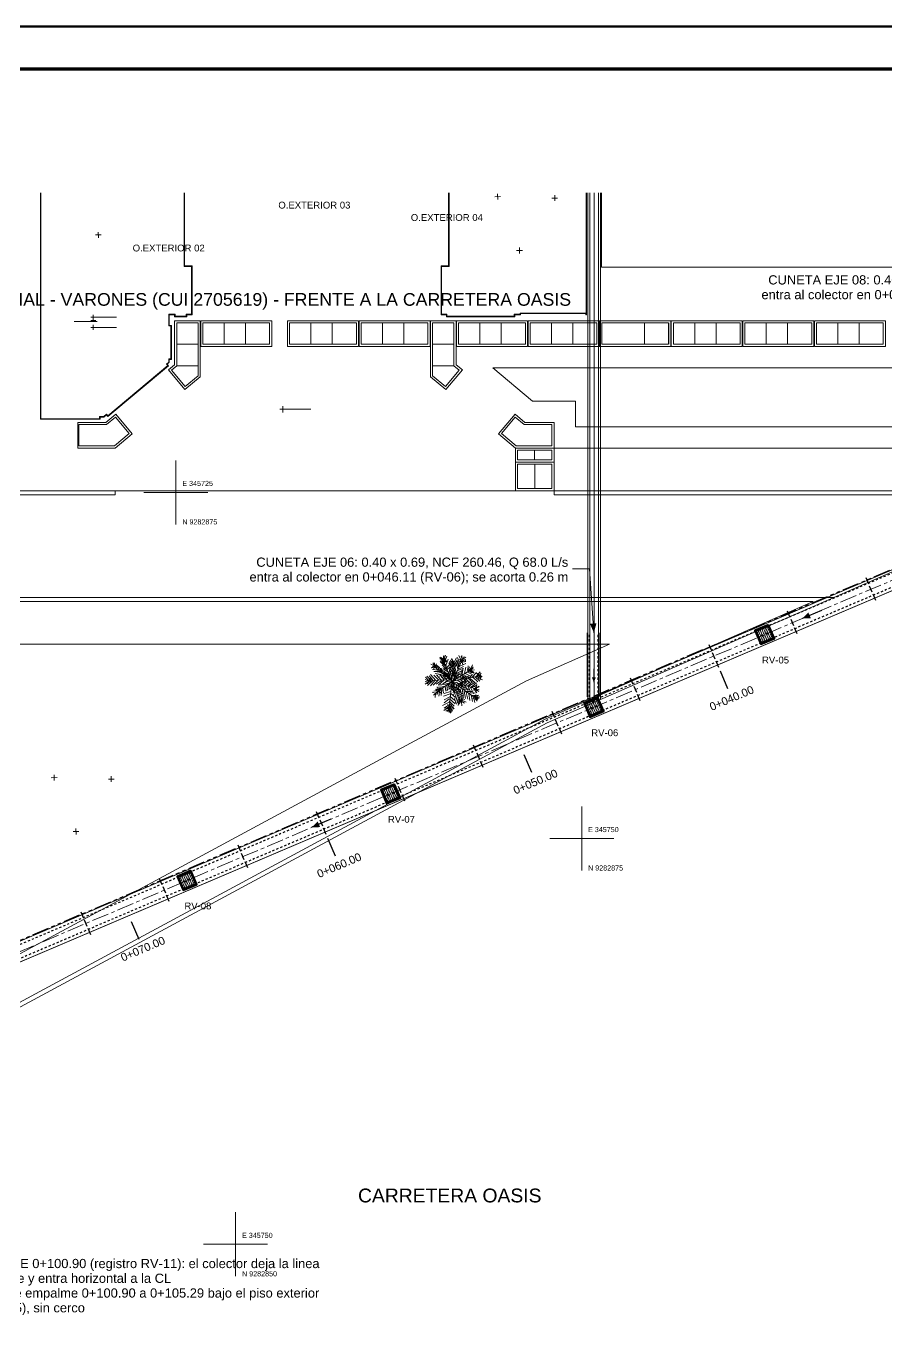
# Model space of a CAD drawing. Header units: metres. Extents: x 349122 to 349453, y 9281252 to 9281971.
# Drawn here: x 349192 to 349232.3, y 9281908.8 to 9281970.6 of the extents above; entities that cross this region are included whole.
import ezdxf
from ezdxf.enums import TextEntityAlignment as Align

# ---------------------------------------------------------------- set-up
doc = ezdxf.new("R2010")
doc.units = ezdxf.units.M
doc.header["$LTSCALE"] = 0.25
for name, pattern in [('CENTER', [5.08, 3.175, -0.635, 0.635, -0.635]), ('DASHED', [1.524, 1.27, -0.254]), ('HIDDEN', [0.375, 0.25, -0.125]), ('PHANTOM', [6.35, 3.175, -0.635, 0.635, -0.635, 0.635, -0.635])]:
    doc.linetypes.add(name, pattern=pattern)
for name, color, linetype, lineweight in [('ARQ-BASE', 8, 'CONTINUOUS', 13), ('ARQ-TEXTO', 8, 'CONTINUOUS', 13), ('CONCRETO', 250, 'CONTINUOUS', 50), ('CONCRETO-OCULTO', 8, 'HIDDEN', 25), ('CUNETA', 3, 'CONTINUOUS', 35), ('EJE-COLECTOR', 1, 'CENTER', 18), ('GRILLA', 9, 'CONTINUOUS', 13), ('LLAMADAS', 30, 'CONTINUOUS', 18), ('MARCO', 7, 'CONTINUOUS', 50), ('MARCO-METALICO', 32, 'CONTINUOUS', 40), ('REGISTRO', 32, 'CONTINUOUS', 35), ('REGISTRO-TAPA', 30, 'CONTINUOUS', 18)]:
    doc.layers.add(name, color=color, linetype=linetype, lineweight=lineweight)
for name, color, linetype in [('CUNETA-OCULTA', 3, 'HIDDEN'), ('FLUJO', 150, 'CONTINUOUS'), ('JUNTAS', 8, 'DASHED'), ('LINDERO', 6, 'PHANTOM'), ('PROGRESIVAS', 5, 'CONTINUOUS'), ('TEXTOS', 7, 'CONTINUOUS')]:
    doc.layers.add(name, color=color, linetype=linetype)
doc.styles.get("Standard").update_dxf_attribs({"font": 'arial.ttf'})

# ---------------------------------------------------------------- blocks, each defined once
blk = doc.blocks.new('REGISTRO-PLANTA')
at = {"layer": 'MARCO-METALICO'}
blk.add_lwpolyline([(-0.35, -0.35), (0.35, -0.35), (0.35, 0.35), (-0.35, 0.35)], close=True, dxfattribs=at)
for centre in [(-0.12, 0), (0.12, 0)]:
    blk.add_circle(centre, 0.015, dxfattribs=at)
at = {"layer": 'REGISTRO'}
blk.add_lwpolyline([(-0.3, -0.3), (0.3, -0.3), (0.3, 0.3), (-0.3, 0.3)], close=True, dxfattribs=at)
at = {"layer": 'REGISTRO-TAPA'}
for p, q in [((-0.29, 0.2765), (-0.2765, 0.29)), ((-0.29, 0.1632), (-0.1632, 0.29)), ((-0.29, 0.0499), (-0.0499, 0.29)), ((-0.29, -0.0634), (0.0634, 0.29)), ((-0.29, -0.1767), (0.1767, 0.29)), ((-0.29, -0.29), (0.29, 0.29)), ((-0.1767, -0.29), (0.29, 0.1767)), ((-0.0634, -0.29), (0.29, 0.0634)), ((0.0499, -0.29), (0.29, -0.0499)), ((0.1632, -0.29), (0.29, -0.1632)), ((0.2765, -0.29), (0.29, -0.2765))]:
    blk.add_line(p, q, dxfattribs=at)
blk = doc.blocks.new('SIMB-FLECHA')
at = {"layer": 'FLUJO'}
blk.add_lwpolyline([(-4, 0), (4, 0)], dxfattribs=at)
blk.add_solid([(4, 0), (1, 1.2), (1, -1.2)], dxfattribs=at)

msp = doc.modelspace()

# ---------------------------------------------------------------- linework, layer by layer
at = {"layer": 'ARQ-BASE'}
for points in [[(349192.657, 9281962.79), (349192.657, 9281952.174)], [(349192.683, 9281962.79), (349192.683, 9281952.2)], [(349199.39, 9281959.339), (349199.39, 9281962.79)], [(349199.415, 9281959.364), (349199.415, 9281962.79)], [(349211.792, 9281959.365), (349211.792, 9281962.79)], [(349211.818, 9281959.34), (349211.818, 9281962.79)], [(349213.957, 9281962.604), (349214.226, 9281962.609)], [(349214.089, 9281962.741), (349214.094, 9281962.472)], [(349216.633, 9281962.539), (349216.902, 9281962.544)], [(349216.765, 9281962.676), (349216.77, 9281962.407)], [(349218.237, 9281962.79), (349218.237, 9281957.15)], [(349218.263, 9281962.79), (349218.263, 9281957.075)], [(349218.312, 9281962.79), (349218.312, 9281938.903)], [(349218.412, 9281962.79), (349218.412, 9281938.817)], [(349218.608, 9281962.79), (349218.612, 9281938.904)], [(349218.812, 9281962.79), (349218.812, 9281938.992)], [(349218.912, 9281962.79), (349218.912, 9281939.036)], [(349218.952, 9281959.301), (349218.952, 9281962.79)], [(349195.239, 9281960.812), (349195.508, 9281960.817)], [(349195.371, 9281960.949), (349195.376, 9281960.68)], [(349214.98, 9281960.082), (349215.249, 9281960.087)], [(349215.112, 9281960.219), (349215.117, 9281959.95)], [(349199.74, 9281959.339), (349199.39, 9281959.339)], [(349199.765, 9281959.364), (349199.415, 9281959.364)], [(349199.74, 9281957.1), (349199.74, 9281959.339)], [(349199.765, 9281957.075), (349199.765, 9281959.364)], [(349211.44, 9281957.075), (349211.44, 9281959.365)], [(349211.44, 9281959.365), (349211.792, 9281959.365)], [(349211.465, 9281957.1), (349211.465, 9281959.34)], [(349211.465, 9281959.34), (349211.818, 9281959.34)], [(349242.302, 9281959.301), (349218.952, 9281959.301)], [(349195.317, 9281956.758), (349194.237, 9281956.758)], [(349195.017, 9281956.956), (349196.217, 9281956.956)], [(349195.017, 9281956.8), (349195.257, 9281956.8)], [(349195.137, 9281956.758), (349195.017, 9281956.8)], [(349195.137, 9281957.064), (349195.137, 9281956.8)], [(349195.257, 9281956.8), (349195.137, 9281956.758)], [(349198.672, 9281956.55), (349198.672, 9281957.1)], [(349198.672, 9281957.1), (349198.973, 9281957.1)], [(349198.697, 9281956.575), (349198.697, 9281957.075)], [(349198.697, 9281957.075), (349198.947, 9281957.075)], [(349198.947, 9281957.075), (349198.947, 9281956.975)], [(349198.947, 9281956.975), (349199.515, 9281956.975)], [(349200.148, 9281956.79), (349198.948, 9281956.79)], [(349198.948, 9281956.79), (349198.948, 9281954.729)], [(349198.973, 9281957.1), (349198.973, 9281957)], [(349198.973, 9281957), (349199.49, 9281957)], [(349200.048, 9281956.69), (349199.048, 9281956.69)], [(349199.048, 9281956.69), (349199.048, 9281954.682)], [(349199.49, 9281957), (349199.49, 9281957.1)], [(349199.49, 9281957.1), (349199.74, 9281957.1)], [(349199.515, 9281956.975), (349199.515, 9281957.075)], [(349199.515, 9281957.075), (349199.765, 9281957.075)], [(349200.048, 9281954.216), (349200.048, 9281956.69)], [(349200.148, 9281954.169), (349200.148, 9281956.79)], [(349203.503, 9281956.79), (349200.173, 9281956.79)], [(349200.173, 9281956.79), (349200.173, 9281955.59)], [(349203.403, 9281956.69), (349200.273, 9281956.69)], [(349200.273, 9281956.69), (349200.273, 9281955.69)], [(349201.273, 9281956.69), (349201.273, 9281955.69)], [(349202.273, 9281956.69), (349202.273, 9281955.69)], [(349203.403, 9281955.69), (349203.403, 9281956.69)], [(349203.503, 9281955.59), (349203.503, 9281956.79)], [(349207.567, 9281956.79), (349204.237, 9281956.79)], [(349204.237, 9281956.79), (349204.237, 9281955.59)], [(349207.467, 9281956.69), (349204.337, 9281956.69)], [(349204.337, 9281956.69), (349204.337, 9281955.69)], [(349205.337, 9281956.69), (349205.337, 9281955.69)], [(349206.337, 9281956.69), (349206.337, 9281955.69)], [(349207.467, 9281955.69), (349207.467, 9281956.69)], [(349207.567, 9281955.59), (349207.567, 9281956.79)], [(349210.922, 9281956.79), (349207.592, 9281956.79)], [(349207.592, 9281956.79), (349207.592, 9281955.59)], [(349210.822, 9281956.69), (349207.692, 9281956.69)], [(349207.692, 9281956.69), (349207.692, 9281955.69)], [(349208.692, 9281956.69), (349208.692, 9281955.69)], [(349209.692, 9281956.69), (349209.692, 9281955.69)], [(349210.822, 9281955.69), (349210.822, 9281956.69)], [(349210.922, 9281955.59), (349210.922, 9281956.79)], [(349210.942, 9281954.169), (349210.942, 9281956.79)], [(349210.942, 9281956.79), (349212.142, 9281956.79)], [(349211.042, 9281954.216), (349211.042, 9281956.69)], [(349211.042, 9281956.69), (349212.042, 9281956.69)], [(349211.69, 9281957.075), (349211.44, 9281957.075)], [(349211.715, 9281957.1), (349211.465, 9281957.1)], [(349211.69, 9281956.975), (349211.69, 9281957.075)], [(349214.89, 9281956.975), (349211.69, 9281956.975)], [(349211.715, 9281957), (349211.715, 9281957.1)], [(349214.865, 9281957), (349211.715, 9281957)], [(349212.042, 9281956.69), (349212.042, 9281954.682)], [(349212.142, 9281956.79), (349212.142, 9281954.729)], [(349215.492, 9281956.79), (349212.162, 9281956.79)], [(349212.162, 9281956.79), (349212.162, 9281955.59)], [(349215.392, 9281956.69), (349212.262, 9281956.69)], [(349212.262, 9281956.69), (349212.262, 9281955.69)], [(349213.262, 9281956.69), (349213.262, 9281955.69)], [(349214.262, 9281956.69), (349214.262, 9281955.69)], [(349215.14, 9281957.1), (349214.865, 9281957.1)], [(349214.865, 9281957.1), (349214.865, 9281957)], [(349215.165, 9281957.075), (349214.89, 9281957.075)], [(349214.89, 9281957.075), (349214.89, 9281956.975)], [(349218.237, 9281957.15), (349215.14, 9281957.15)], [(349215.14, 9281957.15), (349215.14, 9281957.1)], [(349218.225, 9281957.125), (349215.165, 9281957.125)], [(349215.165, 9281957.125), (349215.165, 9281957.075)], [(349215.392, 9281955.69), (349215.392, 9281956.69)], [(349215.492, 9281955.59), (349215.492, 9281956.79)], [(349218.847, 9281956.79), (349215.517, 9281956.79)], [(349215.517, 9281956.79), (349215.517, 9281955.59)], [(349218.747, 9281956.69), (349215.617, 9281956.69)], [(349215.617, 9281956.69), (349215.617, 9281955.69)], [(349216.617, 9281956.69), (349216.617, 9281955.69)], [(349217.617, 9281956.69), (349217.617, 9281955.69)], [(349218.225, 9281957.119), (349218.225, 9281957.125)], [(349218.225, 9281957.075), (349218.225, 9281957.119)], [(349218.263, 9281957.075), (349218.225, 9281957.075)], [(349218.747, 9281955.69), (349218.747, 9281956.69)], [(349218.847, 9281955.59), (349218.847, 9281956.79)], [(349222.202, 9281956.79), (349218.872, 9281956.79)], [(349218.872, 9281956.79), (349218.872, 9281955.59)], [(349222.102, 9281956.69), (349218.972, 9281956.69)], [(349218.972, 9281956.69), (349218.972, 9281955.69)], [(349220.972, 9281956.69), (349220.972, 9281955.69)], [(349222.102, 9281955.69), (349222.102, 9281956.69)], [(349222.112, 9281956.69), (349222.112, 9281955.69)], [(349222.202, 9281955.59), (349222.202, 9281956.79)], [(349225.557, 9281956.79), (349222.227, 9281956.79)], [(349222.227, 9281956.79), (349222.227, 9281955.59)], [(349225.457, 9281956.69), (349222.327, 9281956.69)], [(349222.327, 9281956.69), (349222.327, 9281955.69)], [(349223.327, 9281956.69), (349223.327, 9281955.69)], [(349224.327, 9281956.69), (349224.327, 9281955.69)], [(349225.457, 9281955.69), (349225.457, 9281956.69)], [(349225.557, 9281955.59), (349225.557, 9281956.79)], [(349228.912, 9281956.79), (349225.582, 9281956.79)], [(349225.582, 9281956.79), (349225.582, 9281955.59)], [(349228.812, 9281956.69), (349225.682, 9281956.69)], [(349225.682, 9281956.69), (349225.682, 9281955.69)], [(349226.682, 9281956.69), (349226.682, 9281955.69)], [(349227.682, 9281956.69), (349227.682, 9281955.69)], [(349228.812, 9281955.69), (349228.812, 9281956.69)], [(349228.912, 9281955.59), (349228.912, 9281956.79)], [(349232.267, 9281956.79), (349228.937, 9281956.79)], [(349228.937, 9281956.79), (349228.937, 9281955.59)], [(349232.167, 9281956.69), (349229.037, 9281956.69)], [(349229.037, 9281956.69), (349229.037, 9281955.69)], [(349230.037, 9281956.69), (349230.037, 9281955.69)], [(349231.037, 9281956.69), (349231.037, 9281955.69)], [(349232.167, 9281955.69), (349232.167, 9281956.69)], [(349232.267, 9281955.59), (349232.267, 9281956.79)], [(349195.017, 9281956.479), (349196.217, 9281956.479)], [(349195.137, 9281956.599), (349195.137, 9281956.359)], [(349198.773, 9281956.55), (349198.672, 9281956.55)], [(349198.798, 9281956.575), (349198.697, 9281956.575)], [(349198.773, 9281955.004), (349198.773, 9281956.55)], [(349198.798, 9281954.979), (349198.798, 9281956.575)], [(349199.048, 9281955.69), (349200.048, 9281955.69)], [(349200.173, 9281955.59), (349203.503, 9281955.59)], [(349200.273, 9281955.69), (349203.403, 9281955.69)], [(349204.237, 9281955.59), (349207.567, 9281955.59)], [(349204.337, 9281955.69), (349207.467, 9281955.69)], [(349207.592, 9281955.59), (349210.922, 9281955.59)], [(349207.692, 9281955.69), (349210.822, 9281955.69)], [(349212.042, 9281955.69), (349211.042, 9281955.69)], [(349212.162, 9281955.59), (349215.492, 9281955.59)], [(349212.262, 9281955.69), (349215.392, 9281955.69)], [(349215.517, 9281955.59), (349218.847, 9281955.59)], [(349215.617, 9281955.69), (349218.747, 9281955.69)], [(349218.872, 9281955.59), (349222.202, 9281955.59)], [(349218.972, 9281955.69), (349222.102, 9281955.69)], [(349222.227, 9281955.59), (349225.557, 9281955.59)], [(349222.327, 9281955.69), (349225.457, 9281955.69)], [(349225.582, 9281955.59), (349228.912, 9281955.59)], [(349225.682, 9281955.69), (349228.812, 9281955.69)], [(349228.937, 9281955.59), (349232.267, 9281955.59)], [(349229.037, 9281955.69), (349232.167, 9281955.69)], [(349198.56, 9281954.763), (349198.673, 9281954.857)], [(349198.596, 9281954.76), (349198.698, 9281954.845)], [(349198.673, 9281954.857), (349198.673, 9281955.004)], [(349198.673, 9281955.004), (349198.773, 9281955.004)], [(349198.698, 9281954.845), (349198.698, 9281954.979)], [(349198.698, 9281954.979), (349198.798, 9281954.979)], [(349195.82, 9281952.3), (349198.66, 9281954.683)], [(349195.823, 9281952.336), (349198.624, 9281954.686)], [(349198.624, 9281954.686), (349198.56, 9281954.763)], [(349198.66, 9281954.683), (349198.596, 9281954.76)], [(349198.948, 9281954.729), (349198.655, 9281954.483)], [(349198.655, 9281954.483), (349199.427, 9281953.564)], [(349199.048, 9281954.682), (349198.796, 9281954.471)], [(349198.796, 9281954.471), (349199.439, 9281953.705)], [(349199.048, 9281954.682), (349200.048, 9281954.682)], [(349199.439, 9281953.705), (349200.048, 9281954.216)], [(349212.042, 9281954.682), (349211.042, 9281954.682)], [(349211.651, 9281953.705), (349211.042, 9281954.216)], [(349212.294, 9281954.471), (349211.651, 9281953.705)], [(349212.435, 9281954.483), (349211.664, 9281953.564)], [(349212.042, 9281954.682), (349212.294, 9281954.471)], [(349212.142, 9281954.729), (349212.435, 9281954.483)], [(349213.864, 9281954.59), (349244.433, 9281954.589)], [(349215.729, 9281953.024), (349213.864, 9281954.59)], [(349199.427, 9281953.564), (349200.148, 9281954.169)], [(349211.664, 9281953.564), (349210.942, 9281954.169)], [(349217.734, 9281953.023), (349215.729, 9281953.024)], [(349217.734, 9281951.823), (349217.734, 9281953.023)], [(349195.625, 9281952.3), (349195.759, 9281952.412)], [(349195.634, 9281952.274), (349195.756, 9281952.377)], [(349196.185, 9281952.41), (349195.725, 9281952.024)], [(349195.756, 9281952.377), (349195.82, 9281952.3)], [(349195.759, 9281952.412), (349195.823, 9281952.336)], [(349196.956, 9281951.491), (349196.185, 9281952.41)], [(349203.876, 9281952.639), (349205.326, 9281952.639)], [(349204.026, 9281952.489), (349204.026, 9281952.789)], [(349214.134, 9281951.491), (349214.905, 9281952.41)], [(349214.905, 9281952.41), (349215.365, 9281952.024)], [(349192.657, 9281952.174), (349195.455, 9281952.174)], [(349192.683, 9281952.2), (349195.43, 9281952.2)], [(349195.725, 9281952.024), (349194.403, 9281952.024)], [(349194.403, 9281952.024), (349194.403, 9281950.824)], [(349195.762, 9281951.924), (349194.457, 9281951.924)], [(349194.457, 9281951.924), (349194.457, 9281950.924)], [(349195.43, 9281952.2), (349195.43, 9281952.3)], [(349195.43, 9281952.3), (349195.625, 9281952.3)], [(349195.455, 9281952.174), (349195.455, 9281952.274)], [(349195.455, 9281952.274), (349195.634, 9281952.274)], [(349196.173, 9281952.269), (349195.762, 9281951.924)], [(349196.815, 9281951.503), (349196.173, 9281952.269)], [(349214.275, 9281951.503), (349214.918, 9281952.269)], [(349214.918, 9281952.269), (349215.329, 9281951.924)], [(349215.329, 9281951.924), (349216.634, 9281951.924)], [(349215.365, 9281952.024), (349216.734, 9281952.024)], [(349216.634, 9281951.924), (349216.634, 9281950.924)], [(349216.734, 9281952.024), (349216.734, 9281950.824)], [(349238.096, 9281951.823), (349217.734, 9281951.823)], [(349196.126, 9281950.924), (349196.815, 9281951.503)], [(349196.162, 9281950.824), (349196.956, 9281951.491)], [(349214.928, 9281950.824), (349214.134, 9281951.491)], [(349214.965, 9281950.924), (349214.275, 9281951.503)], [(349194.403, 9281950.824), (349196.162, 9281950.824)], [(349194.457, 9281950.924), (349196.126, 9281950.924)], [(349216.734, 9281950.824), (349214.928, 9281950.824)], [(349214.928, 9281950.17), (349214.928, 9281950.824)], [(349214.928, 9281950.824), (349216.734, 9281950.824)], [(349216.634, 9281950.924), (349214.965, 9281950.924)], [(349215.028, 9281950.27), (349215.028, 9281950.724)], [(349215.028, 9281950.724), (349216.634, 9281950.724)], [(349215.812, 9281950.724), (349215.812, 9281950.27)], [(349216.634, 9281950.724), (349216.634, 9281950.27)], [(349216.734, 9281950.824), (349216.734, 9281950.17)], [(349216.734, 9281950.824), (349238.306, 9281950.824)], [(349216.734, 9281950.824), (349216.734, 9281948.824)], [(349238.306, 9281950.824), (349216.734, 9281950.824)], [(349216.734, 9281950.17), (349214.927, 9281950.17)], [(349214.927, 9281950.17), (349214.927, 9281948.824)], [(349216.734, 9281950.17), (349214.928, 9281950.17)], [(349216.634, 9281950.07), (349215.027, 9281950.07)], [(349215.027, 9281950.07), (349215.027, 9281948.924)], [(349216.634, 9281950.27), (349215.028, 9281950.27)], [(349215.83, 9281950.07), (349215.83, 9281948.924)], [(349216.634, 9281948.924), (349216.634, 9281950.07)], [(349216.734, 9281948.824), (349216.734, 9281950.17)], [(349175.752, 9281948.824), (349241.225, 9281948.824)], [(349175.937, 9281948.624), (349196.162, 9281948.624)], [(349196.162, 9281948.824), (349196.162, 9281948.624)], [(349214.927, 9281948.824), (349216.734, 9281948.824)], [(349215.027, 9281948.924), (349216.634, 9281948.924)], [(349216.734, 9281948.824), (349233.727, 9281948.824)], [(349216.734, 9281948.824), (349216.734, 9281948.624)], [(349216.734, 9281948.624), (349240.8, 9281948.624)], [(349229.843, 9281943.824), (349240.8, 9281948.624)], [(349181.994, 9281943.824), (349229.843, 9281943.824)], [(349216.413, 9281937.941), (349229.843, 9281943.824)], [(349181.994, 9281943.624), (349228.888, 9281943.624)], [(349216.325, 9281938.121), (349228.888, 9281943.624)], [(349181.994, 9281941.624), (349219.337, 9281941.624)], [(349215.448, 9281939.92), (349219.337, 9281941.624)], [(349211.158, 9281940.602), (349210.962, 9281940.687)], [(349211.115, 9281940.595), (349210.974, 9281940.53)], [(349211.224, 9281940.513), (349211.037, 9281940.606)], [(349211.142, 9281940.637), (349211.051, 9281940.753)], [(349211.224, 9281940.495), (349211.066, 9281940.683)], [(349211.108, 9281940.638), (349211.1, 9281940.431)], [(349211.124, 9281940.62), (349211.304, 9281940.57)], [(349211.157, 9281940.567), (349211.129, 9281940.758)], [(349211.148, 9281940.559), (349211.231, 9281940.703)], [(349211.232, 9281940.486), (349211.221, 9281940.66)], [(349211.255, 9281940.641), (349211.246, 9281940.633)], [(349211.246, 9281940.633), (349211.372, 9281940.533)], [(349211.382, 9281940.342), (349211.255, 9281940.641)], [(349211.382, 9281941.026), (349211.686, 9281940.591)], [(349211.574, 9281940.837), (349211.382, 9281941.026)], [(349211.387, 9281940.948), (349211.576, 9281940.889)], [(349211.686, 9281940.591), (349211.401, 9281940.844)], [(349211.407, 9281940.783), (349211.66, 9281940.601)], [(349211.532, 9281940.882), (349211.409, 9281940.835)], [(349211.559, 9281940.907), (349211.45, 9281941.006)], [(349211.55, 9281940.899), (349211.475, 9281940.746)], [(349211.558, 9281940.89), (349211.485, 9281940.789)], [(349211.723, 9281940.425), (349211.489, 9281940.659)], [(349211.498, 9281940.901), (349211.713, 9281940.85)], [(349211.533, 9281940.917), (349211.556, 9281941.072)], [(349211.905, 9281939.96), (349211.533, 9281940.9)], [(349211.567, 9281940.881), (349211.536, 9281940.752)], [(349211.541, 9281940.891), (349211.686, 9281940.825)], [(349211.551, 9281940.916), (349211.566, 9281941.097)], [(349211.567, 9281940.881), (349211.653, 9281941.112)], [(349211.567, 9281940.881), (349211.656, 9281940.964)], [(349211.575, 9281940.872), (349211.676, 9281940.782)], [(349211.712, 9281941.066), (349211.606, 9281940.767)], [(349211.662, 9281940.635), (349211.768, 9281940.934)], [(349211.845, 9281940.689), (349211.692, 9281940.513)], [(349211.804, 9281940.751), (349211.967, 9281940.468)], [(349211.98, 9281940.58), (349211.841, 9281940.819)], [(349211.845, 9281940.689), (349211.845, 9281940.689)], [(349212.023, 9281940.821), (349211.859, 9281940.836)], [(349212, 9281940.666), (349211.879, 9281940.887)], [(349212.014, 9281940.813), (349211.898, 9281940.722)], [(349212.057, 9281940.785), (349211.915, 9281940.937)], [(349211.938, 9281939.906), (349212.023, 9281940.804)], [(349212.012, 9281940.743), (349211.942, 9281940.962)], [(349211.97, 9281939.853), (349212.443, 9281940.944)], [(349212.005, 9281940.804), (349211.973, 9281940.641)], [(349211.982, 9281940.398), (349212.139, 9281940.661)], [(349211.988, 9281940.554), (349212.19, 9281940.875)], [(349211.996, 9281940.796), (349212.105, 9281940.679)], [(349211.997, 9281940.813), (349212.043, 9281940.656)], [(349212.03, 9281940.76), (349212.168, 9281940.989)], [(349212.152, 9281940.323), (349212.068, 9281940.612)], [(349212.218, 9281940.468), (349212.142, 9281940.747)], [(349212.248, 9281940.562), (349212.181, 9281940.867)], [(349212.189, 9281940.858), (349212.292, 9281940.603)], [(349212.304, 9281940.698), (349212.203, 9281941.005)], [(349212.235, 9281940.917), (349212.416, 9281940.902)], [(349212.397, 9281940.868), (349212.264, 9281940.778)], [(349212.388, 9281940.86), (349212.267, 9281941.098)], [(349212.434, 9281940.936), (349212.31, 9281940.836)], [(349212.31, 9281940.603), (349212.6, 9281940.722)], [(349212.35, 9281940.757), (349212.569, 9281940.827)], [(349212.434, 9281940.936), (349212.379, 9281941.068)], [(349212.388, 9281940.86), (349212.589, 9281940.913)], [(349212.388, 9281940.86), (349212.524, 9281940.785)], [(349212.459, 9281940.675), (349212.397, 9281940.868)], [(349212.425, 9281940.927), (349212.405, 9281941.093)], [(349212.406, 9281940.876), (349212.569, 9281940.827)], [(349212.425, 9281940.91), (349212.593, 9281941.016)], [(349212.441, 9281940.892), (349212.525, 9281941.054)], [(349212.589, 9281940.913), (349212.577, 9281940.801)], [(349212.689, 9281940.32), (349212.709, 9281940.623)], [(349212.805, 9281940.411), (349212.909, 9281940.659)], [(349210.873, 9281939.902), (349210.715, 9281940.09)], [(349210.969, 9281939.925), (349210.777, 9281940.131)], [(349210.856, 9281939.92), (349210.929, 9281940.021)], [(349211.073, 9281939.921), (349210.882, 9281940.144)], [(349210.883, 9281939.945), (349210.966, 9281940.089)], [(349210.901, 9281939.962), (349211.041, 9281939.991)], [(349211.185, 9281939.925), (349210.944, 9281940.203)], [(349211.208, 9281940.531), (349210.999, 9281940.521)], [(349211.031, 9281940.45), (349211.307, 9281940.406)], [(349211.365, 9281940.343), (349211.097, 9281940.344)], [(349211.325, 9281939.955), (349211.099, 9281940.18)], [(349211.441, 9281940.297), (349211.163, 9281940.255)], [(349211.215, 9281940.504), (349211.272, 9281940.39)], [(349211.947, 9281939.915), (349211.215, 9281940.504)], [(349211.446, 9281939.95), (349211.23, 9281940.201)], [(349211.543, 9281940.241), (349211.29, 9281940.19)], [(349211.593, 9281940.17), (349211.349, 9281940.127)], [(349211.372, 9281940.533), (349211.458, 9281940.279)], [(349211.585, 9281939.963), (349211.378, 9281940.221)], [(349211.476, 9281940.296), (349211.423, 9281940.514)], [(349211.677, 9281940.115), (349211.45, 9281940.072)], [(349211.466, 9281940.486), (349211.576, 9281940.188)], [(349211.733, 9281940.451), (349211.519, 9281940.519)], [(349211.714, 9281939.949), (349211.541, 9281940.172)], [(349211.552, 9281940.483), (349211.797, 9281940.31)], [(349211.752, 9281940.034), (349211.561, 9281940.007)], [(349211.619, 9281940.195), (349211.566, 9281940.396)], [(349211.842, 9281940.118), (349211.582, 9281940.344)], [(349211.702, 9281940.088), (349211.608, 9281940.351)], [(349211.777, 9281940.241), (349211.632, 9281940.307)], [(349211.646, 9281940.22), (349211.889, 9281939.995)], [(349211.827, 9281939.954), (349211.661, 9281940.15)], [(349211.715, 9281940.434), (349211.867, 9281940.576)], [(349211.828, 9281939.988), (349211.734, 9281940.252)], [(349211.796, 9281940.293), (349211.883, 9281940.54)], [(349211.817, 9281940.145), (349211.922, 9281940.426)], [(349211.971, 9281940.338), (349211.831, 9281940.542)], [(349211.944, 9281940.079), (349211.831, 9281940.291)], [(349211.836, 9281940.43), (349211.932, 9281940.218)], [(349211.906, 9281939.994), (349211.949, 9281940.2)], [(349211.927, 9281940.097), (349212.143, 9281940.297)], [(349211.963, 9281939.897), (349212.822, 9281940.411)], [(349211.967, 9281940.234), (349212.114, 9281940.454)], [(349213.271, 9281940.143), (349211.981, 9281939.896)], [(349212.047, 9281940.058), (349211.988, 9281940.32)], [(349212.002, 9281939.999), (349212.257, 9281940.12)], [(349212.107, 9281940.264), (349212.019, 9281940.466)], [(349212.067, 9281940.127), (349212.032, 9281940.362)], [(349212.066, 9281940.092), (349212.34, 9281940.247)], [(349212.068, 9281939.928), (349212.102, 9281940.143)], [(349212.112, 9281939.935), (349212.193, 9281940.243)], [(349212.123, 9281940.246), (349212.423, 9281940.391)], [(349212.198, 9281940.382), (349212.452, 9281940.485)], [(349212.201, 9281940.001), (349212.46, 9281939.974)], [(349212.211, 9281940.026), (349212.291, 9281940.335)], [(349212.217, 9281940.45), (349212.482, 9281940.579)], [(349212.321, 9281939.962), (349212.5, 9281940.128)], [(349212.325, 9281940.083), (349212.564, 9281939.987)], [(349212.397, 9281940.4), (349212.342, 9281940.082)], [(349212.398, 9281940.167), (349212.668, 9281940.001)], [(349212.415, 9281940.166), (349212.479, 9281940.51)], [(349212.434, 9281939.984), (349212.613, 9281940.15)], [(349212.459, 9281940.19), (349212.732, 9281940.076)], [(349212.531, 9281940.257), (349212.602, 9281940.557)], [(349212.546, 9281939.971), (349212.726, 9281940.155)], [(349212.574, 9281940.264), (349212.829, 9281940.134)], [(349212.791, 9281939.815), (349212.616, 9281939.986)], [(349212.646, 9281940.331), (349212.859, 9281940.228)], [(349212.842, 9281940.479), (349212.667, 9281940.434)], [(349212.813, 9281940.402), (349212.67, 9281940.52)], [(349212.821, 9281940.393), (349212.7, 9281940.398)], [(349212.712, 9281940.008), (349212.919, 9281940.217)], [(349212.715, 9281940.328), (349212.83, 9281940.402)], [(349212.747, 9281940.007), (349212.88, 9281939.863)], [(349212.751, 9281940.361), (349212.973, 9281940.267)], [(349212.847, 9281940.384), (349212.776, 9281940.568)], [(349212.937, 9281940.484), (349212.787, 9281940.412)], [(349212.787, 9281940.412), (349212.939, 9281940.303)], [(349212.841, 9281940.445), (349212.791, 9281940.265)], [(349212.804, 9281940.394), (349212.887, 9281940.287)], [(349213.034, 9281939.823), (349212.808, 9281940.03)], [(349212.812, 9281940.385), (349212.949, 9281940.562)], [(349212.814, 9281940.42), (349212.983, 9281940.31)], [(349212.831, 9281940.419), (349213.013, 9281940.421)], [(349212.878, 9281940.062), (349213.104, 9281940.305)], [(349212.931, 9281940.078), (349213.157, 9281939.87)], [(349213.044, 9281940.1), (349213.253, 9281939.893)], [(349213.08, 9281940.116), (349213.278, 9281940.333)], [(349213.271, 9281940.143), (349213.103, 9281940.271)], [(349213.122, 9281940.105), (349213.323, 9281940.159)], [(349213.122, 9281940.105), (349213.377, 9281939.958)], [(349213.272, 9281940.161), (349213.133, 9281940.166)], [(349213.298, 9281940.186), (349213.18, 9281940.025)], [(349213.227, 9281940.119), (349213.181, 9281940.276)], [(349213.228, 9281940.154), (349213.311, 9281940.28)], [(349213.236, 9281940.145), (349213.357, 9281940.123)], [(349213.245, 9281940.136), (349213.347, 9281940.08)], [(349213.298, 9281940.168), (349213.264, 9281939.953)], [(349209.606, 9281936.773), (349215.448, 9281939.92)], [(349210.69, 9281939.866), (349210.883, 9281939.945)], [(349210.847, 9281939.912), (349210.694, 9281939.969)], [(349210.873, 9281939.902), (349210.694, 9281939.753)], [(349211.055, 9281939.922), (349210.804, 9281939.688)], [(349210.856, 9281939.903), (349210.808, 9281939.775)], [(349210.838, 9281939.903), (349210.911, 9281939.771)], [(349210.847, 9281939.912), (349211.002, 9281939.872)], [(349210.865, 9281939.911), (349210.979, 9281939.95)], [(349211.455, 9281939.959), (349210.881, 9281939.893)], [(349210.883, 9281939.945), (349210.974, 9281939.829)], [(349211.142, 9281939.936), (349210.943, 9281939.683)], [(349211.215, 9281939.318), (349211.027, 9281939.377)], [(349211.065, 9281939.713), (349211.307, 9281939.938)], [(349211.091, 9281939.236), (349211.314, 9281939.41)], [(349211.307, 9281939.453), (349211.098, 9281939.427)], [(349211.43, 9281939.518), (349211.17, 9281939.493)], [(349211.349, 9281939.426), (349211.17, 9281939.493)], [(349211.341, 9281939.452), (349211.172, 9281939.329)], [(349211.332, 9281939.444), (349211.185, 9281939.441)], [(349211.342, 9281939.487), (349211.188, 9281939.527)], [(349211.463, 9281939.933), (349211.214, 9281939.751)], [(349211.323, 9281939.418), (349211.239, 9281939.257)], [(349211.242, 9281939.577), (349211.52, 9281939.601)], [(349211.332, 9281939.444), (349211.261, 9281939.628)], [(349211.651, 9281939.64), (349211.315, 9281939.678)], [(349211.317, 9281939.73), (349211.567, 9281939.946)], [(349211.358, 9281939.452), (349211.33, 9281939.608)], [(349211.946, 9281939.898), (349211.332, 9281939.444)], [(349211.333, 9281939.461), (349211.423, 9281939.562)], [(349211.385, 9281939.477), (349211.341, 9281939.201)], [(349211.341, 9281939.452), (349211.474, 9281939.309)], [(349211.342, 9281939.47), (349211.497, 9281939.447)], [(349211.342, 9281939.236), (349211.358, 9281939.452)], [(349211.382, 9281939.39), (349211.45, 9281939.353)], [(349211.387, 9281939.762), (349211.706, 9281939.725)], [(349211.475, 9281939.56), (349211.446, 9281939.232)], [(349211.947, 9281939.932), (349211.455, 9281939.959)], [(349211.49, 9281939.741), (349211.766, 9281939.947)], [(349211.519, 9281939.584), (349211.553, 9281939.332)], [(349211.803, 9281939.782), (349211.545, 9281939.826)], [(349211.877, 9281939.415), (349211.579, 9281939.322)], [(349211.626, 9281939.667), (349211.669, 9281939.423)], [(349211.651, 9281939.874), (349211.893, 9281939.865)], [(349211.891, 9281939.579), (349211.662, 9281939.466)], [(349211.714, 9281939.698), (349211.739, 9281939.455)], [(349211.912, 9281939.682), (349211.745, 9281939.611)], [(349211.928, 9281939.864), (349211.748, 9281939.697)], [(349211.785, 9281939.765), (349211.828, 9281939.521)], [(349211.945, 9281939.863), (349211.797, 9281938.44)], [(349211.84, 9281939.832), (349211.916, 9281939.552)], [(349211.891, 9281939.562), (349212.108, 9281939.346)], [(349211.91, 9281939.847), (349212.069, 9281939.711)], [(349212.119, 9281939.424), (349211.912, 9281939.682)], [(349211.915, 9281939.769), (349212.09, 9281939.581)], [(349212.378, 9281938.929), (349211.947, 9281939.932)], [(349211.971, 9281939.871), (349212.089, 9281939.78)], [(349211.972, 9281939.888), (349213.016, 9281939.555)], [(349212.009, 9281939.722), (349211.974, 9281939.49)], [(349212.067, 9281939.642), (349212.004, 9281939.35)], [(349212.123, 9281939.527), (349212.025, 9281939.219)], [(349212.071, 9281939.045), (349212.17, 9281939.405)], [(349212.081, 9281939.789), (349213.034, 9281939.122)], [(349212.089, 9281939.78), (349212.081, 9281939.789)], [(349212.092, 9281939.632), (349212.321, 9281939.494)], [(349212.123, 9281939.761), (349212.201, 9281939.533)], [(349212.141, 9281939.544), (349212.361, 9281939.398)], [(349212.161, 9281939.846), (349212.328, 9281939.684)], [(349212.18, 9281939.43), (349212.452, 9281939.299)], [(349212.466, 9281939.195), (349212.186, 9281939.369)], [(349212.191, 9281939.724), (349212.485, 9281939.713)], [(349212.199, 9281939.949), (349212.478, 9281939.774)], [(349212.24, 9281939.653), (349212.282, 9281939.374)], [(349212.3, 9281939.625), (349212.593, 9281939.597)], [(349212.305, 9281939.78), (349212.457, 9281939.905)], [(349212.429, 9281939.611), (349212.322, 9281939.763)], [(349212.34, 9281939.545), (349212.4, 9281939.284)], [(349212.558, 9281939.832), (349212.364, 9281939.951)], [(349212.383, 9281939.769), (349212.606, 9281939.943)], [(349212.399, 9281939.734), (349212.523, 9281939.565)], [(349212.434, 9281939.516), (349212.491, 9281939.185)], [(349212.746, 9281939.522), (349212.443, 9281939.524)], [(349212.494, 9281939.722), (349212.692, 9281939.922)], [(349212.62, 9281939.856), (349212.512, 9281939.972)], [(349212.526, 9281939.435), (349212.583, 9281939.086)], [(349212.709, 9281939.454), (349212.536, 9281939.694)], [(349212.56, 9281939.416), (349212.881, 9281939.413)], [(349212.571, 9281939.693), (349212.793, 9281939.866)], [(349212.685, 9281939.048), (349212.619, 9281939.371)], [(349212.691, 9281939.671), (349212.906, 9281939.871)], [(349212.716, 9281939.644), (349212.836, 9281939.371)], [(349212.734, 9281939.661), (349212.982, 9281939.825)], [(349212.981, 9281939.306), (349212.802, 9281939.624)], [(349212.845, 9281939.614), (349213.094, 9281939.812)], [(349213.135, 9281939.733), (349212.897, 9281939.612)], [(349213.103, 9281939.587), (349212.943, 9281939.688)], [(349212.955, 9281939.566), (349213.112, 9281939.344)], [(349213.076, 9281939.544), (349212.961, 9281939.471)], [(349213.024, 9281939.546), (349213.23, 9281939.487)], [(349213.033, 9281939.555), (349213.219, 9281939.66)], [(349213.033, 9281939.555), (349213.217, 9281939.626)], [(349213.058, 9281939.528), (349213.201, 9281939.41)], [(349213.084, 9281939.535), (349213.092, 9281939.743)], [(349213.103, 9281939.569), (349213.098, 9281939.448)], [(349211.172, 9281939.329), (349211.165, 9281939.138)], [(349211.815, 9281938.907), (349211.506, 9281938.754)], [(349211.864, 9281939.303), (349211.557, 9281939.202)], [(349211.784, 9281938.778), (349211.58, 9281938.638)], [(349211.823, 9281939.149), (349211.585, 9281939.028)], [(349211.589, 9281938.88), (349211.82, 9281939.062)], [(349211.829, 9281938.603), (349211.76, 9281938.822)], [(349211.825, 9281938.967), (349212.059, 9281938.733)], [(349212.098, 9281938.836), (349211.829, 9281939.071)], [(349211.829, 9281938.837), (349212.046, 9281938.604)], [(349211.829, 9281938.603), (349211.949, 9281938.798)], [(349211.843, 9281939.2), (349212.077, 9281938.984)], [(349212.108, 9281939.13), (349211.873, 9281939.329)], [(349212.218, 9281939.282), (349212.099, 9281938.87)], [(349212.265, 9281939.159), (349212.166, 9281938.816)], [(349212.395, 9281938.929), (349212.198, 9281938.979)], [(349212.413, 9281938.945), (349212.204, 9281938.901)], [(349212.297, 9281939.071), (349212.242, 9281938.753)], [(349212.259, 9281939.219), (349212.506, 9281939.115)], [(349212.265, 9281939.141), (349212.547, 9281939.036)], [(349212.378, 9281938.929), (349212.27, 9281939.046)], [(349212.37, 9281938.956), (349212.279, 9281938.821)], [(349212.611, 9281938.912), (349212.364, 9281939.017)], [(349212.371, 9281938.973), (349212.532, 9281938.872)], [(349212.379, 9281938.947), (349212.404, 9281939.171)], [(349212.395, 9281938.929), (349212.415, 9281938.746)], [(349212.405, 9281938.954), (349212.453, 9281939.083)], [(349212.406, 9281938.989), (349212.527, 9281938.967)], [(349212.722, 9281939.332), (349213.06, 9281939.346)], [(349212.738, 9281939.297), (349212.787, 9281938.992)], [(349212.915, 9281938.944), (349212.849, 9281939.25)], [(349213.203, 9281939.245), (349212.9, 9281939.231)], [(349213.121, 9281939.119), (349212.92, 9281939.083)], [(349212.966, 9281939.142), (349213.026, 9281938.897)], [(349213.129, 9281939.092), (349212.986, 9281939.227)], [(349212.987, 9281939.011), (349213.128, 9281939.075)], [(349213.025, 9281939.113), (349213.252, 9281939.157)], [(349213.034, 9281939.105), (349213.115, 9281938.963)], [(349213.067, 9281939.069), (349213.075, 9281939.276)], [(349213.068, 9281939.103), (349213.169, 9281939.013)], [(349213.075, 9281939.276), (349213.121, 9281939.119)], [(349213.095, 9281939.111), (349213.168, 9281939.229)], [(349213.224, 9281939.098), (349213.095, 9281939.111)], [(349213.102, 9281939.067), (349213.224, 9281939.098)], [(349218.312, 9281938.773), (349218.912, 9281939.036)], [(349218.312, 9281938.903), (349218.312, 9281938.773)], [(349210.554, 9281935.012), (349216.325, 9281938.121)], [(349211.789, 9281938.683), (349211.567, 9281938.526)], [(349211.83, 9281938.621), (349211.63, 9281938.585)], [(349211.847, 9281938.62), (349211.641, 9281938.645)], [(349211.802, 9281938.561), (349211.662, 9281938.514)], [(349211.793, 9281938.553), (349211.703, 9281938.469)], [(349211.793, 9281938.553), (349211.737, 9281938.685)], [(349211.792, 9281938.535), (349211.918, 9281938.418)], [(349211.794, 9281938.57), (349211.874, 9281938.394)], [(349211.794, 9281938.57), (349211.946, 9281938.478)], [(349211.883, 9281938.653), (349211.802, 9281938.561)], [(349211.81, 9281938.552), (349212.02, 9281938.596)], [(349211.826, 9281938.733), (349211.981, 9281938.494)], [(349211.828, 9281938.569), (349212.006, 9281938.701)], [(349210.649, 9281934.836), (349216.413, 9281937.941)], [(349189.672, 9281926.034), (349209.606, 9281936.773)], [(349193.166, 9281935.371), (349193.435, 9281935.376)], [(349193.298, 9281935.508), (349193.303, 9281935.239)], [(349195.842, 9281935.306), (349196.111, 9281935.311)], [(349195.974, 9281935.443), (349195.979, 9281935.174)], [(349190.62, 9281924.274), (349210.554, 9281935.012)], [(349190.715, 9281924.097), (349210.649, 9281934.836)], [(349194.188, 9281932.849), (349194.457, 9281932.854)], [(349194.32, 9281932.986), (349194.325, 9281932.717)]]:
    msp.add_lwpolyline(points, dxfattribs=at)
at = {"layer": 'CONCRETO', "const_width": 0.04}
for points in [[(349261.687, 9281953.662), (349255.962, 9281954.415), (349250.069, 9281952.656), (349241.23, 9281948.797), (349168.1, 9281917.665), (349163.8, 9281917.665)], [(349261.57, 9281952.77), (349256.035, 9281953.497), (349250.378, 9281951.81), (349241.586, 9281947.971), (349168.284, 9281916.765), (349163.8, 9281916.765)]]:
    msp.add_lwpolyline(points, dxfattribs=at)
at = {"layer": 'CONCRETO-OCULTO'}
for points in [[(349261.668, 9281953.513), (349255.974, 9281954.262), (349250.12, 9281952.515), (349241.289, 9281948.659), (349168.131, 9281917.515), (349163.8, 9281917.515)], [(349261.59, 9281952.919), (349256.023, 9281953.65), (349250.327, 9281951.951), (349241.527, 9281948.108), (349168.253, 9281916.915), (349163.8, 9281916.915)]]:
    msp.add_lwpolyline(points, dxfattribs=at)
at = {"layer": 'CUNETA'}
for points in [[(349218.3, 9281939.163), (349218.3, 9281942.163)], [(349218.9, 9281939.163), (349218.9, 9281942.163)]]:
    msp.add_lwpolyline(points, dxfattribs=at)
at = {"layer": 'CUNETA-OCULTA'}
for points in [[(349218.4, 9281939.163), (349218.4, 9281942.163)], [(349218.8, 9281939.163), (349218.8, 9281942.163)], [(349218.6, 9281938.9), (349218.6, 9281939.163)]]:
    msp.add_lwpolyline(points, dxfattribs=at)
at = {"layer": 'EJE-COLECTOR'}
msp.add_lwpolyline([(349261.629, 9281953.216), (349255.999, 9281953.956), (349250.224, 9281952.233), (349241.408, 9281948.384), (349168.192, 9281917.215), (349163.8, 9281917.215)], dxfattribs=at)
at = {"layer": 'GRILLA'}
for p, q in [((349199.009, 9281947.245), (349199.009, 9281950.245)), ((349197.509, 9281948.745), (349200.509, 9281948.745)), ((349218.03, 9281931.022), (349218.03, 9281934.022)), ((349216.53, 9281932.522), (349219.53, 9281932.522)), ((349201.808, 9281912.001), (349201.808, 9281915.001)), ((349200.308, 9281913.501), (349203.308, 9281913.501))]:
    msp.add_line(p, q, dxfattribs=at)
at = {"layer": 'JUNTAS'}
for p, q in [((349231.35, 9281944.754), (349231.821, 9281943.65)), ((349227.67, 9281943.188), (349228.14, 9281942.083)), ((349223.99, 9281941.621), (349224.46, 9281940.517)), ((349220.309, 9281940.054), (349220.779, 9281938.95)), ((349216.629, 9281938.487), (349217.099, 9281937.383)), ((349212.949, 9281936.92), (349213.419, 9281935.816)), ((349209.268, 9281935.354), (349209.738, 9281934.25)), ((349205.588, 9281933.787), (349206.058, 9281932.683)), ((349201.907, 9281932.22), (349202.377, 9281931.116)), ((349198.227, 9281930.653), (349198.697, 9281929.549)), ((349194.547, 9281929.087), (349195.017, 9281927.982))]:
    msp.add_line(p, q, dxfattribs=at)
at = {"layer": 'LINDERO'}
msp.add_lwpolyline([(349261.691, 9281953.687), (349255.96, 9281954.44), (349250.06, 9281952.68), (349241.22, 9281948.82), (349161.87, 9281915.04)], dxfattribs=at)
at = {"layer": 'LLAMADAS'}
for p, q in [((349217.6, 9281945.163), (349218.4, 9281945.163)), ((349218.4, 9281945.163), (349218.6, 9281942.163))]:
    msp.add_line(p, q, dxfattribs=at)
msp.add_solid([(349218.6, 9281942.163), (349218.724, 9281942.613), (349218.417, 9281942.592)], dxfattribs=at)
at = {"layer": 'MARCO'}
msp.add_lwpolyline([(349142, 9281851.79), (349310.2, 9281851.79), (349310.2, 9281970.59), (349142, 9281970.59)], close=True, dxfattribs=at)
at = {"layer": 'MARCO', "const_width": 0.16}
msp.add_lwpolyline([(349147, 9281853.79), (349308.2, 9281853.79), (349308.2, 9281968.59), (349147, 9281968.59)], close=True, dxfattribs=at)
at = {"layer": 'PROGRESIVAS'}
for p, q in [((349224.519, 9281940.379), (349224.871, 9281939.551)), ((349215.318, 9281936.462), (349215.67, 9281935.634)), ((349206.117, 9281932.545), (349206.469, 9281931.717)), ((349196.916, 9281928.628), (349197.268, 9281927.8))]:
    msp.add_line(p, q, dxfattribs=at)

# ---------------------------------------------------------------- block references
at = {"rotation": -156.94011456899673}
for p in [(349226.608, 9281942.083), (349218.603, 9281938.675), (349209.071, 9281934.618), (349199.529, 9281930.556)]:
    msp.add_blockref('REGISTRO-PLANTA', p, dxfattribs=at)
at = {"layer": 'FLUJO'}
for p, xscale, yscale, rotation in [((349228.825, 9281943.027), 0.12, 0.12, -156.94011456899673), ((349218.6, 9281940.163), 0.08, 0.08, -90), ((349205.823, 9281933.235), 0.12, 0.12, -156.94011456899673)]:
    msp.add_blockref('SIMB-FLECHA', p, dxfattribs=dict(at, xscale=xscale, yscale=yscale, rotation=rotation))

# ---------------------------------------------------------------- texts
at = {"layer": 'ARQ-TEXTO'}
for s, p in [('O.EXTERIOR 03', (349203.81, 9281962.05)), ('O.EXTERIOR 04', (349210.02, 9281961.47)), ('O.EXTERIOR 02', (349196.98, 9281960.04))]:
    msp.add_text(s, height=0.32, dxfattribs=at).set_placement(p)
at = {"layer": 'GRILLA'}
for s, p in [('E 345725', (349199.309, 9281949.045)), ('N 9282875', (349199.309, 9281947.245)), ('E 345750', (349218.33, 9281932.822)), ('N 9282875', (349218.33, 9281931.022)), ('E 345750', (349202.108, 9281913.801)), ('N 9282850', (349202.108, 9281912.001))]:
    msp.add_text(s, height=0.24, dxfattribs=at).set_placement(p)
at = {"layer": 'PROGRESIVAS'}
for s, p in [('0+040.00', (349224.989, 9281939.275)), ('0+050.00', (349215.788, 9281935.358)), ('0+060.00', (349206.587, 9281931.441)), ('0+070.00', (349197.386, 9281927.524))]:
    msp.add_text(s, height=0.375, rotation=-336.94011, dxfattribs=at).set_placement(p, align=Align.TOP_CENTER)
at = {"layer": 'REGISTRO'}
for s, p in [('RV-05', (349227.117, 9281940.887)), ('RV-06', (349219.112, 9281937.479)), ('RV-07', (349209.58, 9281933.421)), ('RV-08', (349200.039, 9281929.36))]:
    msp.add_text(s, height=0.32, dxfattribs=at).set_placement(p, align=Align.MIDDLE_CENTER)
at = {"layer": 'TEXTOS'}
for s, p in [('CUNETA EJE 08: 0.40 x 0.60, NCF 260.65, Q 46.8 L/s', (349241.4, 9281958.491)), ('entra al colector en 0+020.02 (RV-03); se acorta 0.10 m', (349241.4, 9281957.8)), ('CUNETA EJE 06: 0.40 x 0.69, NCF 260.46, Q 68.0 L/s', (349217.4, 9281945.259)), ('entra al colector en 0+046.11 (RV-06); se acorta 0.26 m', (349217.4, 9281944.568))]:
    msp.add_text(s, height=0.432, dxfattribs=at).set_placement(p, align=Align.RIGHT)
for s, height, p in [('CENTRO DE ACOGIDA RESIDENCIAL - VARONES (CUI 2705619) - FRENTE A LA CARRETERA OASIS', 0.594, (349197.845, 9281957.79)), ('CARRETERA OASIS', 0.648, (349211.845, 9281915.79))]:
    msp.add_text(s, height=height, dxfattribs=at).set_placement(p, align=Align.MIDDLE_CENTER)
for s, p in [('QUIEBRE 0+100.90 (registro RV-11): el colector deja la linea', (349189.392, 9281912.386)), ('del frente y entra horizontal a la CL', (349189.392, 9281911.695)), ('tramo de empalme 0+100.90 a 0+105.29 bajo el piso exterior', (349189.392, 9281911.004)), ('(+261.15), sin cerco', (349189.392, 9281910.312))]:
    msp.add_text(s, height=0.432, dxfattribs=at).set_placement(p)

doc.saveas('drawing.dxf')
